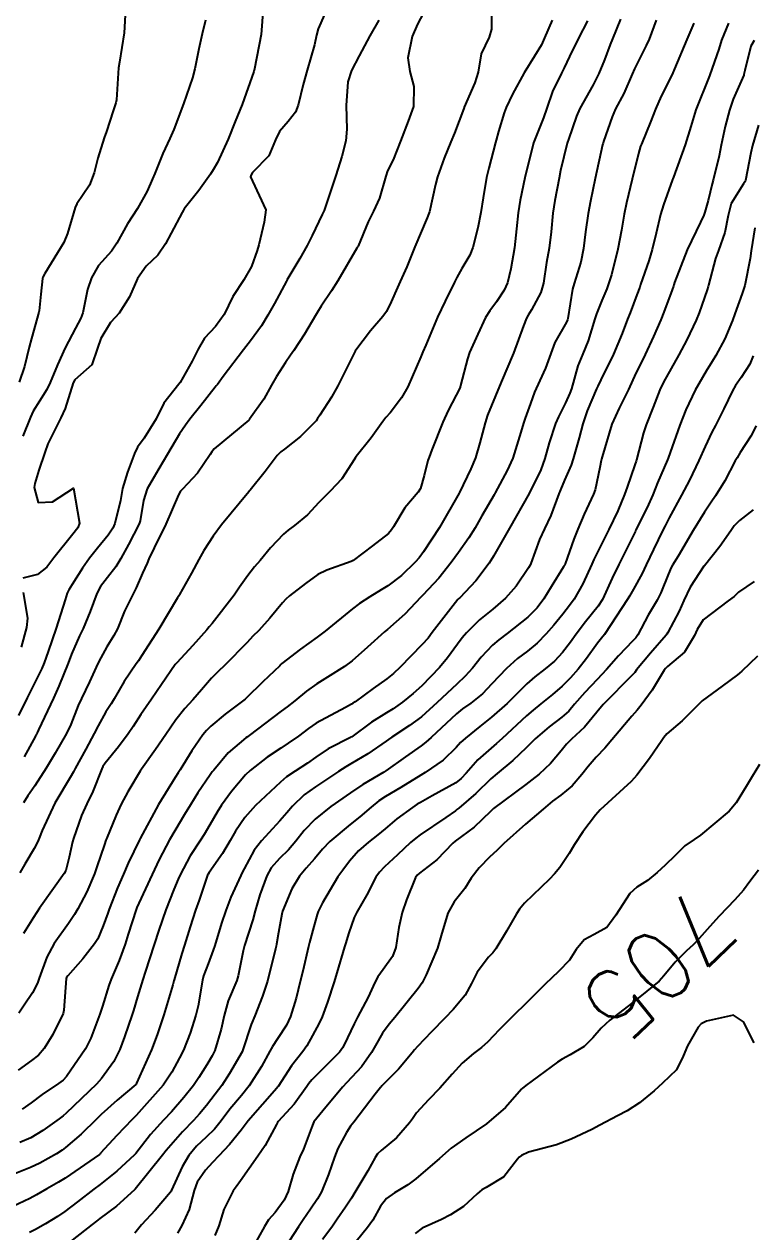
# Model space of a CAD drawing. Header units: metres. Extents: x 298520 to 308411, y 7433745 to 7450750.
# Drawn here: x 300394.2 to 300435.8, y 7448952.4 to 7449021.4 of the extents above; entities that cross this region are included whole.
import ezdxf
from ezdxf.enums import TextEntityAlignment as Align

# ---------------------------------------------------------------- set-up
doc = ezdxf.new("R2010")
doc.units = ezdxf.units.M
doc.header["$LTSCALE"] = 10
for name, color, linetype in [('Cotas', 45, 'Continuous'), ('Curvas de Nivel 1m', 11, 'Continuous'), ('Curvas de Nivel 5m', 15, 'Continuous')]:
    doc.layers.add(name, color=color, linetype=linetype)
doc.styles.add('Style-STANDARD', font='STANDARD.shx')

msp = doc.modelspace()

# ---------------------------------------------------------------- linework, layer by layer
at = {"layer": 'Curvas de Nivel 1m', "flags": 128}
for points, elevation in [([(300400.002, 7449022.212), (300399.917, 7449020.861), (300399.645, 7449019.194), (300399.597, 7449018.866), (300399.471, 7449017.043), (300399.438, 7449016.868), (300399.404, 7449016.756), (300399.286, 7449016.416), (300398.904, 7449015.238), (300398.783, 7449014.875), (300398.408, 7449013.721), (300398.203, 7449012.88), (300397.949, 7449012.169), (300397.225, 7449011.115), (300397.114, 7449010.892), (300396.691, 7449009.407), (300396.474, 7449008.901), (300395.391, 7449007.133), (300395.276, 7449006.918), (300395.252, 7449006.839), (300395.158, 7449005.958), (300395.066, 7449004.998), (300395.055, 7449004.921), (300394.627, 7449003.426), (300394.495, 7449002.926), (300394.224, 7449001.817), (300393.936, 7449000.932)], 727), ([(300420.88, 7449022.615), (300420.878, 7449021.076), (300420.734, 7449020.616), (300420.283, 7449019.661), (300420.106, 7449018.622), (300419.914, 7449018.017), (300419.318, 7449016.63), (300419.31, 7449016.613), (300419.292, 7449016.554), (300418.759, 7449015.147), (300418.547, 7449014.637), (300418.176, 7449013.718), (300417.787, 7449012.645), (300417.668, 7449012.214), (300417.335, 7449010.649), (300417.304, 7449010.557), (300417.21, 7449010.314), (300416.505, 7449008.66), (300416.037, 7449007.522), (300415.667, 7449006.673), (300415.514, 7449006.329), (300415.156, 7449005.519), (300414.873, 7449004.957), (300414.668, 7449004.685), (300413.96, 7449003.866), (300413.123, 7449002.758), (300413.089, 7449002.701), (300413.051, 7449002.63), (300412.101, 7449000.715), (300411.738, 7449000.076), (300411.078, 7448999.051), (300410.951, 7448998.855), (300410.86, 7448998.732), (300409.981, 7448997.824), (300409.057, 7448997.109), (300408.85, 7448996.957), (300408.646, 7448996.754), (300407.966, 7448995.834), (300407.109, 7448994.769), (300407.068, 7448994.724), (300407.022, 7448994.68), (300405.463, 7448992.793), (300404.996, 7448992.153), (300404.467, 7448991.326), (300404.172, 7448990.808), (300403.752, 7448990.032), (300403.078, 7448988.819), (300403.029, 7448988.742), (300402.951, 7448988.617), (300401.901, 7448986.835), (300400.918, 7448985.335), (300400.727, 7448985.04), (300400.604, 7448984.853), (300399.912, 7448983.845), (300399.342, 7448982.865), (300399.17, 7448982.578), (300398.875, 7448982.117), (300398.427, 7448981.315), (300398.207, 7448980.877), (300397.733, 7448979.997), (300397.129, 7448978.887), (300397.022, 7448978.697), (300396.828, 7448978.365), (300395.967, 7448976.903), (300395.232, 7448975.349), (300395.075, 7448974.916), (300394.994, 7448974.713), (300394.784, 7448974.329), (300394.259, 7448973.437), (300393.971, 7448972.928)], 721), ([(300417.328, 7449022.651), (300416.652, 7449021.352), (300416.345, 7449020.665), (300416.097, 7449019.445), (300416.204, 7449018.667), (300416.438, 7449017.797), (300416.417, 7449016.663), (300416.118, 7449015.83), (300415.681, 7449014.674), (300415.252, 7449013.615), (300414.947, 7449012.982), (300414.845, 7449012.684), (300414.479, 7449011.432), (300414.145, 7449010.691), (300413.833, 7449010.074), (300413.258, 7449008.699), (300413.236, 7449008.657), (300413.192, 7449008.57), (300412.11, 7449006.716), (300411.745, 7449006.141), (300411.151, 7449005.26), (300410.944, 7449004.933), (300410.826, 7449004.733), (300410.201, 7449003.671), (300409.6, 7449002.745), (300409.403, 7449002.464), (300409.116, 7449002.052), (300408.603, 7449001.26), (300408.326, 7449000.758), (300407.888, 7448999.965), (300407.074, 7448998.817), (300407.051, 7448998.792), (300407.025, 7448998.771), (300405.056, 7448997.123), (300404.909, 7448996.947), (300404.819, 7448996.802), (300404.104, 7448995.742), (300403.237, 7448994.818), (300403.13, 7448994.711), (300403.02, 7448994.501), (300402.301, 7448992.831), (300401.63, 7448991.481), (300401.331, 7448990.845), (300401.225, 7448990.601), (300400.971, 7448990.028), (300400.609, 7448989.203), (300400.428, 7448988.855), (300399.938, 7448987.865), (300399.532, 7448986.864), (300399.328, 7448986.467), (300398.922, 7448985.821), (300398.581, 7448985.209), (300398.424, 7448984.875), (300397.947, 7448983.829), (300397.475, 7448982.884), (300397.285, 7448982.48), (300396.868, 7448981.407), (300396.635, 7448980.893), (300395.986, 7448979.762), (300395.473, 7448978.91), (300394.823, 7448977.895), (300394.422, 7448977.318), (300394.179, 7448976.926)], 722), ([(300428.224, 7449021.647), (300427.776, 7449020.526), (300427.648, 7449020.208), (300427.321, 7449019.315), (300427.001, 7449018.535), (300426.662, 7449017.895), (300425.915, 7449016.551), (300425.723, 7449016.117), (300425.266, 7449014.787), (300425.206, 7449014.618), (300425.192, 7449014.561), (300424.812, 7449013), (300424.724, 7449012.565), (300424.486, 7449011.305), (300424.367, 7449010.568), (300424.267, 7449009.504), (300424.158, 7449008.57), (300424.005, 7449007.752), (300423.827, 7449006.573), (300423.688, 7449006.052), (300423.15, 7449005.066), (300422.964, 7449004.764), (300422.871, 7449004.584), (300422.695, 7449004.143), (300422.128, 7449002.595), (300421.424, 7449000.923), (300421.283, 7449000.607), (300421.226, 7449000.483), (300421.096, 7449000.146), (300420.648, 7448999.045), (300420.502, 7448998.616), (300420.21, 7448997.47), (300419.956, 7448996.621), (300419.684, 7448995.983), (300419.04, 7448994.63), (300419.023, 7448994.597), (300417.901, 7448992.647), (300416.989, 7448991.258), (300416.736, 7448990.912), (300416.518, 7448990.665), (300415.735, 7448989.909), (300414.962, 7448989.313), (300414.568, 7448989.075), (300413.924, 7448988.69), (300413.343, 7448988.302), (300412.946, 7448987.999), (300411.388, 7448986.723), (300410.929, 7448986.373), (300409.968, 7448985.694), (300408.914, 7448984.872), (300408.851, 7448984.813), (300408.789, 7448984.751), (300407.835, 7448983.825), (300406.885, 7448982.899), (300406.822, 7448982.842), (300406.751, 7448982.781), (300405.687, 7448981.979), (300404.868, 7448981.307), (300404.615, 7448981.053), (300404.408, 7448980.805), (300403.769, 7448979.891), (300403.11, 7448978.817), (300403.005, 7448978.645), (300402.828, 7448978.372), (300401.883, 7448976.834), (300400.832, 7448974.888), (300400.809, 7448974.85), (300400.792, 7448974.817), (300400.14, 7448973.489), (300399.871, 7448972.859), (300399.546, 7448972.071), (300399.057, 7448970.867), (300398.977, 7448970.63), (300398.728, 7448969.907), (300398.415, 7448969.176), (300398.232, 7448968.875), (300397.562, 7448968.029), (300396.695, 7448967.063), (300396.628, 7448966.967), (300396.609, 7448966.901), (300396.483, 7448965.094), (300396.439, 7448964.902), (300395.848, 7448963.716), (300395.357, 7448962.913), (300395.021, 7448962.534), (300394.636, 7448962.224), (300393.877, 7448961.681)], 718), ([(300411.351, 7449021.903), (300410.982, 7449021.089), (300410.89, 7449020.734), (300410.78, 7449020.188), (300410.365, 7449018.739), (300410.125, 7449017.922), (300409.843, 7449016.744), (300409.697, 7449016.336), (300409.279, 7449015.809), (300408.786, 7449015.239), (300408.552, 7449014.757), (300408.162, 7449013.853), (300407.244, 7449012.889), (300407.159, 7449012.771), (300407.125, 7449012.655), (300407.239, 7449012.41), (300407.998, 7449010.762), (300407.906, 7449010.07), (300407.597, 7449008.766), (300407.511, 7449008.446), (300407.181, 7449007.54), (300406.751, 7449006.776), (300406.115, 7449005.829), (300405.617, 7449004.793), (300405.136, 7449004.117), (300404.494, 7449003.441), (300404.139, 7449002.81), (300403.796, 7449002.133), (300403.104, 7449000.908), (300403.037, 7449000.821), (300402.188, 7448999.732), (300401.734, 7448998.84), (300401.062, 7448997.732), (300400.682, 7448997.228), (300400.514, 7448996.855), (300400.103, 7448995.794), (300399.831, 7448994.862), (300399.7, 7448994.18), (300399.394, 7448992.866), (300399.275, 7448992.593), (300398.996, 7448992.193), (300398.396, 7448991.469), (300397.943, 7448990.88), (300397.549, 7448990.31), (300396.96, 7448989.395), (300396.758, 7448989.091), (300396.664, 7448988.894), (300396.557, 7448988.504), (300396.041, 7448986.903), (300395.578, 7448985.568), (300395.35, 7448984.913), (300395.221, 7448984.602), (300394.898, 7448983.943), (300394.548, 7448983.263), (300394.382, 7448982.925), (300393.894, 7448981.908)], 724), ([(300426.346, 7449021.547), (300425.836, 7449020.552), (300425.322, 7449019.518), (300425.015, 7449018.864), (300424.855, 7449018.565), (300424.349, 7449017.523), (300424.02, 7449016.573), (300423.835, 7449016.024), (300423.263, 7449014.58), (300422.78, 7449012.587), (300422.496, 7449011.319), (300422.387, 7449010.592), (300422.299, 7449009.688), (300422.173, 7449008.595), (300421.972, 7449007.39), (300421.783, 7449006.601), (300421.595, 7449006.176), (300421.156, 7449005.511), (300420.768, 7449004.994), (300420.536, 7449004.616), (300420.088, 7449003.666), (300419.621, 7449002.625), (300419.492, 7449002.254), (300419.104, 7449000.735), (300419.081, 7449000.652), (300419.074, 7449000.63), (300418.404, 7448999.316), (300418.096, 7448998.64), (300417.471, 7448997.068), (300417.307, 7448996.656), (300417.246, 7448996.461), (300417.037, 7448995.602), (300416.828, 7448994.86), (300416.695, 7448994.663), (300415.933, 7448993.752), (300415.279, 7448992.677), (300415.172, 7448992.508), (300414.999, 7448992.305), (300414.09, 7448991.591), (300412.983, 7448990.756), (300412.868, 7448990.702), (300411.485, 7448990.213), (300410.971, 7448989.951), (300410.252, 7448989.449), (300409.357, 7448988.746), (300409.141, 7448988.558), (300408.949, 7448988.345), (300408.234, 7448987.463), (300407.594, 7448986.763), (300407.265, 7448986.432), (300406.926, 7448986.075), (300405.665, 7448984.789), (300405.279, 7448984.425), (300404.902, 7448984.041), (300404.322, 7448983.375), (300403.829, 7448982.811), (300403.383, 7448982.31), (300402.871, 7448981.668), (300402.293, 7448980.829), (300401.713, 7448979.974), (300400.907, 7448978.849), (300400.832, 7448978.738), (300400.118, 7448977.559), (300399.748, 7448976.861), (300399.453, 7448976.217), (300398.901, 7448974.869), (300398.871, 7448974.79), (300398.788, 7448974.557), (300398.365, 7448973.278), (300398.227, 7448972.875), (300397.782, 7448971.85), (300397.275, 7448970.885), (300397.077, 7448970.547), (300396.734, 7448970.047), (300395.932, 7448968.902), (300395.497, 7448968.126), (300395.061, 7448966.916), (300394.968, 7448966.639), (300394.685, 7448966.092), (300394.214, 7448965.389), (300393.913, 7448964.928)], 719), ([(300432.409, 7449021.412), (300432.005, 7449020.48), (300431.316, 7449018.817), (300431.219, 7449018.586), (300431.175, 7449018.491), (300430.556, 7449017.242), (300430.225, 7449016.501), (300429.958, 7449015.828), (300429.422, 7449014.508), (300429.378, 7449014.393), (300429.258, 7449013.972), (300428.888, 7449012.515), (300428.573, 7449011.17), (300428.444, 7449010.522), (300428.282, 7449009.602), (300428.073, 7449008.527), (300427.712, 7449007.065), (300427.552, 7449006.534), (300427.447, 7449006.257), (300427.159, 7449005.588), (300426.854, 7449004.836), (300426.769, 7449004.544), (300426.389, 7449003.289), (300426.08, 7449002.55), (300425.803, 7449001.866), (300425.426, 7449000.557), (300425.344, 7449000.313), (300425.091, 7448999.748), (300424.69, 7448998.953), (300424.524, 7448998.565), (300424.165, 7448997.466), (300423.916, 7448996.571), (300423.683, 7448995.934), (300423.023, 7448994.58), (300421.893, 7448992.597), (300420.987, 7448990.996), (300420.841, 7448990.754), (300420.744, 7448990.612), (300419.984, 7448989.604), (300419.059, 7448988.629), (300419.002, 7448988.58), (300418.952, 7448988.523), (300417.493, 7448986.652), (300417.25, 7448986.333), (300416.922, 7448985.957), (300416.272, 7448985.306), (300415.662, 7448984.672), (300415.276, 7448984.308), (300414.903, 7448984.012), (300414.124, 7448983.458), (300413.094, 7448982.698), (300412.969, 7448982.612), (300412.882, 7448982.56), (300412.536, 7448982.362), (300410.87, 7448981.467), (300410.427, 7448981.175), (300409.853, 7448980.74), (300409.277, 7448980.325), (300408.852, 7448980.044), (300408.081, 7448979.525), (300407.098, 7448978.776), (300406.83, 7448978.527), (300406.03, 7448977.579), (300405.465, 7448976.793), (300405.213, 7448976.392), (300404.802, 7448975.674), (300404.478, 7448975.121), (300404.273, 7448974.805), (300403.686, 7448973.904), (300403.113, 7448972.817), (300403.005, 7448972.573), (300402.754, 7448971.976), (300402.296, 7448970.827), (300401.898, 7448969.66), (300401.632, 7448968.836), (300401.111, 7448967.258), (300400.98, 7448966.846), (300400.683, 7448965.849), (300400.45, 7448965.078), (300400.376, 7448964.853), (300399.934, 7448963.577), (300399.673, 7448962.86), (300399.324, 7448962.176), (300398.626, 7448961.194), (300398.334, 7448960.874), (300396.606, 7448959.221), (300396.431, 7448959.075), (300396.209, 7448958.904), (300395.277, 7448958.229), (300394.586, 7448957.815), (300393.965, 7448957.544)], 716), ([(300430.267, 7449021.583), (300429.855, 7449020.505), (300429.697, 7449020.138), (300429.322, 7449019.42), (300429.023, 7449018.806), (300428.903, 7449018.514), (300428.419, 7449017.401), (300427.952, 7449016.523), (300427.748, 7449016.063), (300427.265, 7449014.659), (300427.233, 7449014.561), (300427.224, 7449014.531), (300427.21, 7449014.478), (300426.783, 7449012.545), (300426.515, 7449011.256), (300426.384, 7449010.548), (300426.239, 7449009.513), (300426.125, 7449008.551), (300425.962, 7449007.775), (300425.578, 7449006.556), (300425.494, 7449006.231), (300425.229, 7449004.559), (300425.211, 7449004.49), (300425.141, 7449004.352), (300424.492, 7449003.204), (300424.25, 7449002.569), (300423.959, 7449001.727), (300423.422, 7449000.577), (300423.324, 7449000.353), (300423.09, 7448999.708), (300422.788, 7448998.874), (300422.694, 7448998.586), (300422.552, 7448998.072), (300422.088, 7448996.594), (300421.757, 7448995.885), (300421.08, 7448994.609), (300421.022, 7448994.504), (300420.328, 7448993.298), (300419.946, 7448992.621), (300419.582, 7448992.04), (300418.989, 7448991.214), (300418.568, 7448990.636), (300417.866, 7448989.75), (300416.955, 7448988.778), (300416.895, 7448988.72), (300416.834, 7448988.661), (300415.921, 7448987.692), (300414.934, 7448986.816), (300414.858, 7448986.756), (300414.763, 7448986.682), (300413.8, 7448985.815), (300412.916, 7448985.034), (300412.48, 7448984.706), (300411.521, 7448984.103), (300410.898, 7448983.709), (300410.327, 7448983.3), (300409.646, 7448982.742), (300409.218, 7448982.408), (300408.877, 7448982.154), (300407.056, 7448980.777), (300406.943, 7448980.698), (300406.861, 7448980.638), (300405.858, 7448979.78), (300405.027, 7448978.798), (300404.943, 7448978.688), (300404.83, 7448978.528), (300404.126, 7448977.5), (300403.7, 7448976.811), (300403.364, 7448976.258), (300402.798, 7448975.332), (300402.502, 7448974.824), (300401.913, 7448973.695), (300401.505, 7448972.839), (300400.746, 7448971.202), (300400.636, 7448970.959), (300400.594, 7448970.851), (300400.147, 7448969.43), (300399.971, 7448968.857), (300399.639, 7448967.925), (300399.18, 7448966.865), (300399.043, 7448966.512), (300398.677, 7448965.321), (300398.522, 7448964.872), (300398.024, 7448963.508), (300397.704, 7448962.884), (300396.627, 7448961.312), (300396.432, 7448961.095), (300396.175, 7448960.904), (300395.249, 7448960.281), (300394.612, 7448959.803), (300394.09, 7448959.443)], 717), ([(300404.557, 7449021.595), (300404.366, 7449020.81), (300404.182, 7449019.954), (300403.954, 7449018.814), (300403.818, 7449018.305), (300403.293, 7449016.82), (300402.744, 7449015.352), (300402.515, 7449014.827), (300402.114, 7449013.972), (300401.662, 7449012.836), (300401.537, 7449012.54), (300401.233, 7449011.836), (300400.68, 7449010.848), (300400.102, 7449009.965), (300399.505, 7449008.865), (300399.188, 7449008.411), (300398.461, 7449007.597), (300398.046, 7449006.881), (300397.828, 7449006.218), (300397.553, 7449004.886), (300397.444, 7449004.583), (300397.134, 7449004.022), (300396.546, 7449002.899), (300396.12, 7449001.912), (300395.698, 7449000.911), (300395.505, 7449000.506), (300395.087, 7448999.843), (300394.725, 7448999.277), (300394.571, 7448998.925), (300394.133, 7448997.859)], 726), ([(300414.443, 7449021.593), (300413.926, 7449020.694), (300413.321, 7449019.555), (300412.881, 7449018.706), (300412.667, 7449018.07), (300412.575, 7449016.711), (300412.614, 7449015.369), (300412.57, 7449014.71), (300412.341, 7449013.801), (300411.991, 7449012.719), (300411.391, 7449010.894), (300411.331, 7449010.728), (300411.296, 7449010.655), (300411.219, 7449010.496), (300410.634, 7449009.303), (300410.351, 7449008.738), (300409.938, 7449007.989), (300409.203, 7449006.75), (300409.19, 7449006.732), (300409.172, 7449006.699), (300408.483, 7449005.427), (300408.113, 7449004.76), (300407.746, 7449004.155), (300407.128, 7449003.297), (300406.73, 7449002.776), (300405.564, 7449001.25), (300405.233, 7449000.798), (300405.171, 7449000.73), (300405.101, 7449000.647), (300404.285, 7448999.608), (300403.665, 7448998.814), (300403.41, 7448998.476), (300403.064, 7448997.975), (300402.389, 7448996.83), (300401.897, 7448995.98), (300401.233, 7448994.847), (300401.016, 7448994.188), (300400.828, 7448993.028), (300400.777, 7448992.852), (300400.173, 7448991.677), (300399.726, 7448990.863), (300399.449, 7448990.392), (300398.967, 7448989.782), (300398.559, 7448989.274), (300398.353, 7448988.876), (300397.984, 7448987.838), (300397.571, 7448986.884), (300397.364, 7448986.451), (300396.918, 7448985.402), (300396.726, 7448984.893), (300396.199, 7448983.594), (300395.89, 7448982.905), (300395.036, 7448981.089), (300394.959, 7448980.919), (300394.926, 7448980.855), (300394.86, 7448980.736), (300394.211, 7448979.558)], 723), ([(300435.857, 7449020.435), (300435.667, 7449020.099), (300435.316, 7449018.711), (300435.267, 7449018.487), (300435.255, 7449018.441), (300434.663, 7449017.083), (300434.439, 7449016.449), (300434.206, 7449015.524), (300433.98, 7449014.453), (300433.857, 7449013.854), (300433.511, 7449012.457), (300433.455, 7449012.242), (300433.225, 7449011.292), (300433.043, 7449010.635), (300432.98, 7449010.463), (300432.795, 7449010.052), (300432.039, 7449008.477), (300431.314, 7449006.627), (300431.269, 7449006.489), (300431.246, 7449006.414), (300431.169, 7449006.207), (300430.709, 7449004.935), (300430.535, 7449004.496), (300430.104, 7449003.529), (300429.636, 7449002.505), (300429.469, 7449002.157), (300429.112, 7449001.44), (300428.68, 7449000.516), (300428.154, 7448999.457), (300427.725, 7448998.53), (300427.185, 7448996.669), (300427.152, 7448996.539), (300427.13, 7448996.461), (300427.046, 7448996.056), (300426.78, 7448994.789), (300426.69, 7448994.543), (300426.157, 7448993.403), (300425.797, 7448992.552), (300425.572, 7448991.98), (300425.07, 7448990.559), (300425.045, 7448990.497), (300424.98, 7448990.387), (300424.271, 7448989.259), (300423.849, 7448988.571), (300423.467, 7448988.055), (300422.942, 7448987.528), (300421.77, 7448986.597), (300421.294, 7448986.238), (300420.923, 7448985.921), (300420.28, 7448985.248), (300419.786, 7448984.621), (300419.373, 7448984.15), (300418.894, 7448983.705), (300417.776, 7448982.647), (300416.875, 7448981.84), (300416.193, 7448981.344), (300415.177, 7448980.677), (300414.989, 7448980.551), (300414.86, 7448980.455), (300413.811, 7448979.727), (300412.84, 7448979.157), (300412.555, 7448978.987), (300412.139, 7448978.71), (300410.824, 7448977.842), (300410.175, 7448977.381), (300409.521, 7448976.743), (300409.193, 7448976.362), (300408.804, 7448975.904), (300407.759, 7448974.766), (300407.338, 7448974.219), (300406.769, 7448973.161), (300406.638, 7448972.908), (300406.569, 7448972.782), (300405.997, 7448971.54), (300405.708, 7448970.79), (300405.463, 7448970.062), (300405.084, 7448968.796), (300404.995, 7448968.512), (300404.702, 7448967.743), (300404.449, 7448967.049), (300404.385, 7448966.803), (300404.131, 7448965.353), (300404.002, 7448964.807), (300403.681, 7448963.787), (300403.294, 7448962.813), (300403.069, 7448962.385), (300402.63, 7448961.568), (300402.144, 7448960.827), (300400.605, 7448959.083), (300400.487, 7448958.969), (300400.364, 7448958.852), (300399.505, 7448957.945), (300398.574, 7448956.936), (300398.54, 7448956.904), (300398.502, 7448956.871), (300396.559, 7448955.518), (300396.176, 7448955.284), (300395.508, 7448954.91), (300394.909, 7448954.555), (300394.544, 7448954.354), (300393.566, 7448953.901)], 714), ([(300436.109, 7449015.603), (300435.759, 7449014.435), (300435.671, 7449014.024), (300435.354, 7449012.439), (300435.319, 7449012.362), (300435.24, 7449012.255), (300434.548, 7449011.122), (300434.37, 7449010.448), (300434.189, 7449009.464), (300433.817, 7449008.454), (300433.652, 7449007.992), (300433.252, 7449006.459), (300433.234, 7449006.398), (300433.169, 7449006.209), (300432.721, 7449004.895), (300432.55, 7449004.469), (300432.009, 7449003.354), (300431.553, 7449002.484), (300431.115, 7449001.711), (300430.676, 7449000.926), (300430.479, 7449000.496), (300430.084, 7448999.504), (300429.692, 7448998.504), (300429.54, 7448998.034), (300429.15, 7448996.509), (300429.13, 7448996.431), (300429.048, 7448996.207), (300428.606, 7448994.939), (300428.461, 7448994.518), (300428.073, 7448993.583), (300427.566, 7448992.532), (300426.991, 7448991.39), (300426.71, 7448990.818), (300426.587, 7448990.544), (300426.089, 7448989.426), (300425.589, 7448988.554), (300425.322, 7448988.183), (300424.944, 7448987.696), (300424.433, 7448987.07), (300423.996, 7448986.569), (300423.469, 7448986.03), (300422.918, 7448985.584), (300422.344, 7448985.156), (300421.726, 7448984.598), (300420.894, 7448983.711), (300420.349, 7448983.155), (300419.692, 7448982.622), (300419.223, 7448982.283), (300418.877, 7448981.998), (300417.429, 7448980.652), (300417.132, 7448980.383), (300416.856, 7448980.176), (300415.958, 7448979.558), (300414.834, 7448978.749), (300414.793, 7448978.721), (300414.723, 7448978.681), (300413.539, 7448977.98), (300412.821, 7448977.496), (300411.701, 7448976.717), (300410.806, 7448976.002), (300410.19, 7448975.345), (300409.701, 7448974.741), (300409.282, 7448974.248), (300408.778, 7448973.75), (300408.304, 7448973.223), (300408.051, 7448972.761), (300407.661, 7448971.675), (300407.398, 7448970.77), (300407.256, 7448970.251), (300406.79, 7448968.779), (300406.71, 7448968.48), (300406.428, 7448967.051), (300406.335, 7448966.784), (300405.847, 7448965.622), (300405.623, 7448964.79), (300405.444, 7448964.009), (300405.088, 7448962.796), (300404.946, 7448962.491), (300404.635, 7448961.986), (300404.168, 7448961.264), (300403.867, 7448960.808), (300403.319, 7448960.109), (300402.608, 7448959.3), (300402.168, 7448958.827), (300401.428, 7448958), (300400.574, 7448956.919), (300400.541, 7448956.882), (300400.513, 7448956.851), (300399.508, 7448955.916), (300398.556, 7448955.147), (300398.186, 7448954.876), (300397.263, 7448954.168), (300396.533, 7448953.6), (300396.119, 7448953.315), (300395.426, 7448952.911), (300394.853, 7448952.584), (300394.518, 7448952.403)], 713), ([(300435.899, 7449009.74), (300435.691, 7449008.435), (300435.631, 7449007.993), (300435.312, 7449006.439), (300435.282, 7449006.328), (300435.166, 7449005.998), (300434.759, 7449004.833), (300434.621, 7449004.445), (300434.178, 7449003.404), (300433.676, 7449002.454), (300433.461, 7449002.113), (300433.109, 7449001.563), (300432.493, 7449000.469), (300431.963, 7448999.358), (300431.605, 7448998.482), (300431.057, 7448996.918), (300430.956, 7448996.589), (300430.918, 7448996.491), (300430.343, 7448995.187), (300430.064, 7448994.5), (300429.742, 7448993.777), (300429.109, 7448992.509), (300429.076, 7448992.436), (300429.001, 7448992.28), (300428.14, 7448990.523), (300427.76, 7448989.739), (300427.198, 7448988.536), (300426.949, 7448988.147), (300426.234, 7448987.253), (300425.703, 7448986.552), (300425.379, 7448986.103), (300424.917, 7448985.504), (300424.461, 7448985.013), (300423.926, 7448984.57), (300423.35, 7448984.124), (300422.894, 7448983.716), (300421.755, 7448982.597), (300420.875, 7448981.807), (300420.21, 7448981.276), (300419.378, 7448980.625), (300419.109, 7448980.377), (300418.855, 7448980.089), (300418.122, 7448979.363), (300417.08, 7448978.656), (300416.831, 7448978.509), (300415.701, 7448977.795), (300414.819, 7448977.281), (300414.449, 7448977.051), (300414.006, 7448976.688), (300413.368, 7448976.134), (300412.803, 7448975.686), (300411.646, 7448974.717), (300411.23, 7448974.28), (300410.778, 7448973.737), (300410.307, 7448973.197), (300409.921, 7448972.738), (300409.485, 7448972.013), (300408.955, 7448970.748), (300408.906, 7448970.583), (300408.725, 7448969.525), (300408.611, 7448968.855), (300408.591, 7448968.752), (300408.553, 7448968.594), (300408.101, 7448966.759), (300407.817, 7448965.896), (300407.361, 7448964.77), (300407.159, 7448964.279), (300406.667, 7448962.78), (300406.642, 7448962.725), (300405.931, 7448961.486), (300405.483, 7448960.791), (300405.111, 7448960.302), (300404.612, 7448959.667), (300404.222, 7448959.188), (300403.864, 7448958.807), (300403.246, 7448958.161), (300402.582, 7448957.396), (300402.318, 7448957.083), (300402.108, 7448956.827), (300400.553, 7448954.893), (300400.532, 7448954.871), (300400.51, 7448954.85), (300399.48, 7448953.919), (300398.528, 7448953.21), (300398.332, 7448953.067), (300398.097, 7448952.876), (300396.51, 7448951.629)], 712), ([(300435.804, 7449002.433), (300435.598, 7449001.953), (300435.104, 7449001.189), (300434.791, 7449000.749), (300434.616, 7449000.445), (300434.127, 7448999.405), (300433.643, 7448998.454), (300433.444, 7448998.081), (300433.061, 7448997.26), (300432.703, 7448996.465), (300432.166, 7448995.343), (300431.715, 7448994.48), (300431.01, 7448993.198), (300430.769, 7448992.729), (300430.646, 7448992.494), (300430.102, 7448991.388), (300429.7, 7448990.503), (300429.469, 7448990.011), (300428.962, 7448989.128), (300428.741, 7448988.728), (300428.616, 7448988.515), (300428.005, 7448987.586), (300427.308, 7448986.534), (300427.142, 7448986.325), (300426.926, 7448986.047), (300426.293, 7448985.166), (300425.809, 7448984.551), (300425.384, 7448984.07), (300424.893, 7448983.586), (300424.347, 7448983.107), (300423.691, 7448982.572), (300423.245, 7448982.211), (300422.876, 7448981.898), (300421.474, 7448980.601), (300421.158, 7448980.306), (300420.855, 7448980.056), (300420.084, 7448979.378), (300419.428, 7448978.624), (300419.145, 7448978.312), (300418.827, 7448978.075), (300417.492, 7448977.322), (300416.816, 7448976.948), (300416.634, 7448976.843), (300416.355, 7448976.665), (300415.469, 7448976.011), (300414.801, 7448975.446), (300414.385, 7448975.096), (300413.852, 7448974.689), (300413.286, 7448974.194), (300412.776, 7448973.592), (300412.383, 7448973.092), (300412.109, 7448972.71), (300411.239, 7448971.214), (300410.989, 7448970.726), (300410.918, 7448970.55), (300410.73, 7448969.878), (300410.484, 7448968.964), (300410.426, 7448968.733), (300410.103, 7448967.332), (300409.964, 7448966.737), (300409.73, 7448965.786), (300409.409, 7448964.743), (300409.171, 7448964.24), (300408.654, 7448963.465), (300408.371, 7448963.03), (300408.226, 7448962.756), (300407.747, 7448961.876), (300407.046, 7448960.774), (300406.617, 7448960.23), (300405.949, 7448959.447), (300405.456, 7448958.791), (300405.075, 7448958.316), (300404.589, 7448957.858), (300404.046, 7448957.34), (300403.613, 7448956.81), (300403.221, 7448956.159), (300402.613, 7448954.819), (300402.593, 7448954.779), (300402.551, 7448954.708), (300401.678, 7448953.691), (300400.906, 7448952.844), (300400.518, 7448952.377)], 711), ([(300435.798, 7448993.649), (300435.009, 7448993.044), (300434.712, 7448992.737), (300434.514, 7448992.445), (300433.897, 7448991.548), (300433.015, 7448990.46), (300432.999, 7448990.443), (300432.982, 7448990.423), (300432.21, 7448989.232), (300431.85, 7448988.481), (300431.575, 7448987.856), (300430.934, 7448986.64), (300430.88, 7448986.544), (300430.842, 7448986.491), (300429.949, 7448985.468), (300429.147, 7448984.508), (300429.04, 7448984.37), (300428.9, 7448984.206), (300427.242, 7448982.535), (300426.879, 7448982.101), (300426.173, 7448981.244), (300425.435, 7448980.554), (300425.148, 7448980.267), (300424.853, 7448979.89), (300424.242, 7448979.166), (300423.585, 7448978.572), (300423.165, 7448978.241), (300422.827, 7448977.983), (300420.989, 7448976.607), (300420.811, 7448976.442), (300419.885, 7448975.537), (300418.794, 7448974.743), (300418.659, 7448974.632), (300417.743, 7448973.681), (300416.767, 7448972.913), (300416.627, 7448972.799), (300416.527, 7448972.662), (300416.029, 7448971.388), (300415.777, 7448970.67), (300415.581, 7448969.821), (300415.411, 7448968.673), (300415.23, 7448968.152), (300414.7, 7448967.411), (300414.381, 7448966.998), (300414.21, 7448966.685), (300413.834, 7448965.839), (300413.226, 7448964.694), (300413.037, 7448964.327), (300412.655, 7448963.513), (300412.382, 7448962.969), (300412.192, 7448962.707), (300410.627, 7448961.113), (300410.449, 7448960.908), (300410.328, 7448960.733), (300409.612, 7448959.741), (300408.703, 7448958.749), (300408.66, 7448958.691), (300408.6, 7448958.565), (300407.965, 7448957.377), (300407.539, 7448956.766), (300406.559, 7448955.359), (300406.313, 7448955.025), (300406.126, 7448954.784), (300405.607, 7448953.719), (300405.312, 7448952.792), (300405.081, 7448952.231)], 709), ([(300435.85, 7448989.551), (300434.96, 7448988.941), (300434.706, 7448988.693), (300434.374, 7448988.449), (300432.942, 7448987.364), (300432.598, 7448986.812), (300432.454, 7448986.475), (300431.878, 7448985.521), (300430.906, 7448984.701), (300430.794, 7448984.602), (300430.718, 7448984.492), (300430.04, 7448983.35), (300429.415, 7448982.505), (300429.176, 7448982.211), (300428.876, 7448981.866), (300427.726, 7448980.527), (300427.34, 7448980.048), (300426.848, 7448979.526), (300426.38, 7448979.005), (300426.028, 7448978.548), (300425.477, 7448977.903), (300424.821, 7448977.367), (300424.357, 7448977.026), (300423.809, 7448976.57), (300422.804, 7448975.702), (300421.575, 7448974.602), (300421.178, 7448974.216), (300420.781, 7448973.846), (300420.164, 7448973.224), (300419.713, 7448972.62), (300419.344, 7448972.037), (300418.749, 7448971.286), (300418.378, 7448970.635), (300418.004, 7448969.36), (300417.786, 7448968.644), (300417.149, 7448967.105), (300416.922, 7448966.657), (300416.69, 7448966.329), (300415.349, 7448964.673), (300415.041, 7448964.303), (300414.66, 7448963.788), (300414.245, 7448963.088), (300414.026, 7448962.686), (300413.459, 7448961.867), (300412.626, 7448960.97), (300412.369, 7448960.704), (300411.25, 7448959.361), (300410.743, 7448958.729), (300410.691, 7448958.64), (300410.598, 7448958.381), (300410.14, 7448957.174), (300409.938, 7448956.736), (300409.557, 7448955.746), (300409.268, 7448954.743), (300409.039, 7448954.252), (300408.535, 7448953.56), (300408.159, 7448953.125), (300407.922, 7448952.759), (300407.191, 7448951.451)], 708), ([(300436.045, 7448985.3), (300435.149, 7448984.438), (300435.02, 7448984.321), (300434.901, 7448984.231), (300434.036, 7448983.594), (300432.886, 7448982.741), (300432.749, 7448982.607), (300432.623, 7448982.473), (300431.746, 7448981.609), (300430.867, 7448980.868), (300430.699, 7448980.657), (300430.59, 7448980.493), (300429.882, 7448979.465), (300429.153, 7448978.507), (300429.007, 7448978.333), (300428.829, 7448978.151), (300427.078, 7448976.536), (300426.81, 7448976.232), (300426.083, 7448975.264), (300425.604, 7448974.552), (300425.309, 7448974.03), (300424.773, 7448973.247), (300424.464, 7448972.868), (300424.186, 7448972.569), (300422.749, 7448971.201), (300422.469, 7448970.869), (300422.299, 7448970.594), (300421.721, 7448969.607), (300421.118, 7448968.606), (300420.947, 7448968.371), (300420.708, 7448968.119), (300420.049, 7448967.267), (300419.731, 7448966.62), (300419.363, 7448965.946), (300418.678, 7448965.127), (300418.213, 7448964.637), (300417.455, 7448963.854), (300416.648, 7448963.026), (300416.474, 7448962.833), (300416.337, 7448962.663), (300415.565, 7448961.739), (300414.624, 7448960.777), (300414.577, 7448960.727), (300414.542, 7448960.681), (300414.229, 7448960.296), (300413.018, 7448958.704), (300412.832, 7448958.474), (300412.594, 7448958.126), (300412.1, 7448957.195), (300411.909, 7448956.717), (300411.564, 7448955.718), (300411.17, 7448954.724), (300410.944, 7448954.329), (300410.538, 7448953.744), (300410.125, 7448953.138), (300409.868, 7448952.737), (300409.332, 7448951.925)], 707), ([(300436.157, 7448979.113), (300435.741, 7448978.431), (300435.398, 7448977.863), (300434.818, 7448976.923), (300434.432, 7448976.446), (300432.799, 7448975.08), (300432.425, 7448974.845), (300431.902, 7448974.479), (300431.338, 7448973.931), (300430.776, 7448973.377), (300430.312, 7448972.953), (300429.768, 7448972.5), (300429.154, 7448972.111), (300428.755, 7448971.757), (300427.954, 7448970.522), (300427.443, 7448969.819), (300426.726, 7448969.417), (300426.152, 7448969.115), (300425.704, 7448968.55), (300425.315, 7448967.945), (300424.7, 7448967.313), (300423.922, 7448966.572), (300422.68, 7448965.335), (300422.302, 7448964.969), (300421.928, 7448964.597), (300421.301, 7448963.966), (300420.653, 7448963.295), (300420.298, 7448962.963), (300419.851, 7448962.618), (300419.196, 7448962.065), (300418.631, 7448961.442), (300417.916, 7448960.641), (300417.277, 7448959.986), (300416.601, 7448959.231), (300416.358, 7448958.901), (300416.189, 7448958.664), (300415.45, 7448957.812), (300414.579, 7448957.087), (300414.369, 7448956.891), (300414.228, 7448956.685), (300413.812, 7448955.938), (300413.079, 7448954.702), (300412.879, 7448954.374), (300412.54, 7448953.856), (300412.076, 7448953.168), (300411.754, 7448952.718), (300411.228, 7448952.011)], 706), ([(300435.853, 7448963.23), (300435.238, 7448964.434), (300434.677, 7448964.811), (300433.13, 7448964.463), (300432.824, 7448964.314), (300432.668, 7448964.133), (300432.059, 7448963.069), (300431.806, 7448962.478), (300431.416, 7448961.701), (300430.627, 7448960.923), (300430.39, 7448960.728), (300430.14, 7448960.495), (300429.31, 7448959.805), (300428.606, 7448959.352), (300428.051, 7448959.069), (300427.053, 7448958.533), (300426.59, 7448958.289), (300425.407, 7448957.729), (300424.581, 7448957.416), (300422.98, 7448956.987), (300422.575, 7448956.797), (300422.452, 7448956.714), (300422.351, 7448956.592), (300421.577, 7448955.586), (300420.557, 7448954.982), (300420.314, 7448954.854), (300420.049, 7448954.615), (300419.273, 7448953.892), (300418.535, 7448953.421), (300418.009, 7448953.159), (300416.922, 7448952.654), (300416.52, 7448952.363)], 704)]:
    msp.add_lwpolyline(points, dxfattribs=dict(at, elevation=elevation))
at = {"layer": 'Curvas de Nivel 5m', "flags": 128}
for points, elevation in [([(300407.849, 7449022.272), (300407.733, 7449020.766), (300407.354, 7449018.811), (300407.347, 7449018.77), (300407.337, 7449018.745), (300407.312, 7449018.651), (300406.653, 7449016.78), (300406.255, 7449015.809), (300405.852, 7449014.791), (300405.25, 7449013.469), (300405.002, 7449013.045), (300404.843, 7449012.804), (300404.175, 7449011.869), (300403.346, 7449010.819), (300403.295, 7449010.747), (300403.22, 7449010.604), (300402.6, 7449009.428), (300402.266, 7449008.829), (300401.838, 7449008.182), (300401.18, 7449007.56), (300400.682, 7449006.847), (300400.212, 7449005.805), (300399.63, 7449004.865), (300399.395, 7449004.612), (300399.138, 7449004.335), (300398.579, 7449003.425), (300398.402, 7449002.877), (300398.074, 7449001.92), (300397.105, 7449001.059), (300397.001, 7449000.892), (300396.542, 7448999.437), (300396.295, 7448998.902), (300395.565, 7448997.419), (300395.383, 7448996.915), (300395.043, 7448995.911), (300394.816, 7448995.141), (300394.791, 7448994.922), (300395.02, 7448994.069), (300395.823, 7448994.106), (300397.033, 7448994.89), (300397.37, 7448992.886), (300397.271, 7448992.617), (300396.997, 7448992.263), (300395.905, 7448990.906), (300395.507, 7448990.38), (300394.968, 7448989.952), (300394.143, 7448989.75)], 725), ([(300434.389, 7449021.408), (300433.999, 7449020.453), (300433.847, 7449019.936), (300433.329, 7449018.46), (300433.312, 7449018.416), (300432.534, 7449016.471), (300432.233, 7449015.522), (300431.916, 7449014.48), (300431.244, 7449012.625), (300431.207, 7449012.527), (300431.192, 7449012.491), (300430.675, 7449011.042), (300430.513, 7449010.497), (300430.262, 7449009.439), (300430.036, 7449008.502), (300429.837, 7449007.852), (300429.378, 7449006.508), (300429.325, 7449006.354), (300429.164, 7449005.924), (300428.775, 7449004.889), (300428.635, 7449004.518), (300428.33, 7449003.718), (300427.825, 7449002.529), (300427.108, 7449001.072), (300426.939, 7449000.707), (300426.867, 7449000.542), (300426.33, 7448999.301), (300426.077, 7448998.55), (300425.87, 7448997.746), (300425.531, 7448996.555), (300425.406, 7448996.198), (300425.035, 7448995.345), (300424.797, 7448994.792), (300424.71, 7448994.563), (300424.254, 7448993.324), (300423.899, 7448992.571), (300423.617, 7448991.954), (300423.107, 7448990.579), (300423.069, 7448990.491), (300422.979, 7448990.342), (300422.269, 7448989.284), (300421.673, 7448988.599), (300420.947, 7448987.985), (300420.194, 7448987.364), (300419.442, 7448986.625), (300419.205, 7448986.351), (300418.923, 7448985.985), (300418.355, 7448985.194), (300417.899, 7448984.645), (300416.892, 7448983.612), (300416.396, 7448983.159), (300415.8, 7448982.671), (300415.263, 7448982.292), (300414.877, 7448982.058), (300414.023, 7448981.537), (300412.907, 7448980.7), (300412.881, 7448980.682), (300412.862, 7448980.67), (300411.561, 7448980.011), (300410.845, 7448979.532), (300410.377, 7448979.197), (300409.668, 7448978.742), (300409.172, 7448978.404), (300408.827, 7448978.113), (300407.415, 7448976.771), (300406.806, 7448976.09), (300406.269, 7448975.315), (300405.969, 7448974.788), (300405.533, 7448974.041), (300404.765, 7448972.948), (300404.704, 7448972.861), (300404.676, 7448972.801), (300404.187, 7448971.367), (300403.988, 7448970.808), (300403.677, 7448969.862), (300403.354, 7448968.814), (300403.2, 7448968.323), (300402.763, 7448966.819), (300402.745, 7448966.766), (300402.69, 7448966.546), (300402.179, 7448964.827), (300401.798, 7448963.691), (300401.468, 7448962.838), (300400.624, 7448960.929), (300400.597, 7448960.876), (300400.573, 7448960.851), (300399.513, 7448959.962), (300398.606, 7448959.141), (300398.334, 7448958.874), (300397.464, 7448958.013), (300396.578, 7448957.252), (300396.372, 7448957.106), (300396.048, 7448956.905), (300395.109, 7448956.373), (300394.565, 7448956.111), (300393.714, 7448955.776)], 715), ([(300424.33, 7449021.588), (300423.898, 7449020.574), (300423.726, 7449020.179), (300423.322, 7449019.525), (300422.738, 7449018.589), (300422.074, 7449017.372), (300421.704, 7449016.604), (300421.591, 7449016.303), (300421.272, 7449015.238), (300421.134, 7449014.742), (300421.094, 7449014.612), (300420.715, 7449013.149), (300420.589, 7449012.617), (300420.386, 7449011.458), (300420.256, 7449010.62), (300420.087, 7449009.738), (300419.801, 7449008.624), (300419.627, 7449008.187), (300419.181, 7449007.418), (300418.896, 7449006.912), (300418.759, 7449006.634), (300418.234, 7449005.562), (300417.796, 7449004.643), (300417.6, 7449004.183), (300417.127, 7449003.041), (300416.955, 7449002.653), (300416.833, 7449002.368), (300416.095, 7449000.665), (300415.73, 7449000.034), (300415.081, 7448999.186), (300414.85, 7448998.909), (300414.681, 7448998.684), (300414.004, 7448997.75), (300413.151, 7448996.699), (300413.112, 7448996.639), (300413.05, 7448996.531), (300412.327, 7448995.417), (300411.662, 7448994.72), (300411.016, 7448994.062), (300410.379, 7448993.366), (300409.624, 7448992.744), (300409.263, 7448992.485), (300408.998, 7448992.262), (300408.269, 7448991.479), (300407.666, 7448990.763), (300407.359, 7448990.385), (300406.97, 7448989.905), (300406.502, 7448989.234), (300406.189, 7448988.781), (300404.937, 7448987.17), (300404.771, 7448986.966), (300404.639, 7448986.803), (300403.832, 7448985.903), (300402.914, 7448984.926), (300402.83, 7448984.821), (300402.052, 7448983.677), (300401.468, 7448982.841), (300400.874, 7448981.967), (300400.436, 7448981.285), (300400.149, 7448980.857), (300399.595, 7448980.119), (300398.838, 7448979.194), (300398.707, 7448978.999), (300398.646, 7448978.872), (300398.127, 7448977.57), (300397.785, 7448976.88), (300397.481, 7448976.208), (300397.02, 7448974.888), (300396.969, 7448974.709), (300396.777, 7448973.829), (300396.584, 7448973.074), (300396.497, 7448972.894), (300395.889, 7448972.038), (300395.085, 7448970.915), (300394.738, 7448970.388), (300394.18, 7448969.474)], 720), ([(300435.975, 7448998.431), (300435.66, 7448997.841), (300435.058, 7448996.925), (300434.874, 7448996.623), (300434.774, 7448996.443), (300434.174, 7448995.311), (300433.65, 7448994.454), (300433.393, 7448994.082), (300433.013, 7448993.513), (300432.382, 7448992.469), (300431.512, 7448991.006), (300431.196, 7448990.487), (300431.12, 7448990.349), (300430.976, 7448989.996), (300430.534, 7448988.92), (300430.314, 7448988.496), (300429.816, 7448987.63), (300429.211, 7448986.507), (300429.095, 7448986.344), (300428.928, 7448986.163), (300428.117, 7448985.32), (300427.426, 7448984.532), (300426.897, 7448983.957), (300426.203, 7448983.233), (300425.611, 7448982.553), (300425.272, 7448982.163), (300424.875, 7448981.818), (300424.166, 7448981.271), (300423.367, 7448980.575), (300423.111, 7448980.326), (300422.855, 7448980.062), (300422.095, 7448979.341), (300421.189, 7448978.605), (300420.83, 7448978.294), (300419.973, 7448977.467), (300419.006, 7448976.628), (300418.901, 7448976.54), (300418.811, 7448976.471), (300418.26, 7448976.09), (300416.797, 7448975.098), (300416.547, 7448974.911), (300416.258, 7448974.665), (300415.499, 7448973.956), (300414.772, 7448973.268), (300414.476, 7448972.974), (300414.273, 7448972.685), (300413.759, 7448971.684), (300413.188, 7448970.696), (300413.041, 7448970.394), (300412.725, 7448969.509), (300412.533, 7448968.885), (300412.485, 7448968.703), (300412.396, 7448968.391), (300411.891, 7448966.712), (300411.519, 7448965.555), (300411.218, 7448964.722), (300411.042, 7448964.35), (300410.657, 7448963.653), (300410.328, 7448963.053), (300410.108, 7448962.735), (300409.463, 7448961.914), (300408.703, 7448960.749), (300408.67, 7448960.702), (300408.622, 7448960.647), (300406.997, 7448958.774), (300406.82, 7448958.556), (300406.595, 7448958.254), (300405.93, 7448957.44), (300405.324, 7448956.792), (300404.958, 7448956.408), (300404.565, 7448955.975), (300404.079, 7448955.284), (300403.907, 7448954.806), (300403.626, 7448953.719), (300403.207, 7448952.813), (300402.968, 7448952.366)], 710), ([(300394.155, 7448988.928), (300394.399, 7448987.465), (300394.347, 7448986.926), (300394.037, 7448985.813)], 725), ([(300436.108, 7448973.088), (300435.612, 7448972.432), (300435.244, 7448971.949), (300434.752, 7448971.392), (300433.862, 7448970.453), (300433.325, 7448969.87), (300432.724, 7448969.196), (300432.369, 7448968.823), (300431.999, 7448968.477), (300431.345, 7448967.845), (300430.699, 7448967.051), (300430.435, 7448966.753), (300430.133, 7448966.496), (300429.337, 7448965.852), (300428.681, 7448965.336), (300427.627, 7448964.526), (300427.124, 7448964.075), (300426.658, 7448963.528), (300426.165, 7448963.03), (300425.364, 7448962.553), (300424.898, 7448962.3), (300424.639, 7448962.128), (300422.828, 7448960.79), (300422.623, 7448960.63), (300422.602, 7448960.612), (300422.586, 7448960.59), (300421.664, 7448959.543), (300420.593, 7448958.61), (300419.4, 7448957.807), (300418.579, 7448957.225), (300417.896, 7448956.64), (300416.561, 7448955.474), (300416.089, 7448955.133), (300415.345, 7448954.672), (300414.883, 7448954.342), (300414.541, 7448953.913), (300414.096, 7448953.12), (300413.806, 7448952.691), (300412.507, 7448951.098)], 705)]:
    msp.add_lwpolyline(points, dxfattribs=dict(at, elevation=elevation))

# ---------------------------------------------------------------- texts
at = {"layer": 'Cotas', "style": 'Style-STANDARD'}
msp.add_text('705', height=4, rotation=223.73444, dxfattribs=at).set_placement((300430.4, 7448967.635, 705), align=Align.MIDDLE_CENTER)

doc.saveas('drawing.dxf')
